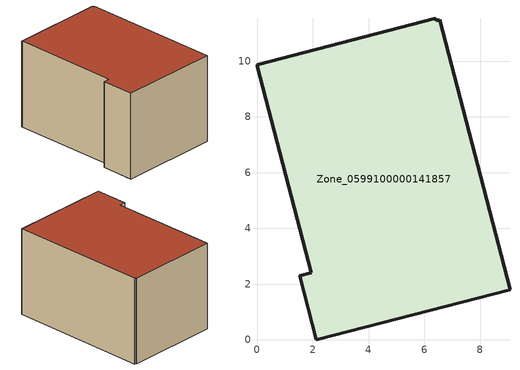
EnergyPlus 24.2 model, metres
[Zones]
Zone_0599100000141857
 floor ground (C_G): 0,9.87 6.41,11.54 6.43,11.44 6.55,11.48 9.07,1.8 2.12,0 1.53,2.3 1.95,2.41 0.02,9.81 z3.22
 wall outside (C_F): 1.53,2.3 2.12,0 9.07,1.8 6.55,11.48 6.43,11.44 6.41,11.54 0,9.87 0.02,9.81 1.95,2.41 1.53,2.3 z3.22:9.48
 roof outside (C_R): 9.07,1.8 6.55,11.48 6.43,11.44 6.41,11.54 0,9.87 0.02,9.81 1.95,2.41 1.53,2.3 2.12,0 z9.48
[BUILDING]
Pand.0599100000141857: North Axis=0; Terrain=City; Loads Convergence Tolerance Value=0.04; Temperature Convergence Tolerance Value=0.4; Solar Distribution=FullExterior; Maximum Number of Warmup Days=25; Minimum Number of Warmup Days=1
[Site:Location]
Rotterdam.The.Hague.AP_ZH_NLD Design_Conditions: Latitude=51.96; Longitude=4.45; Time Zone=1; Elevation=-4.5
[SITE:GROUNDTEMPERATURE:BUILDINGSURFACE]
18, 18, 18, 18, 18, 18, 18, 18, 18, 18, 18, 18
[MATERIAL] Thermal Absorptance=0.9; Solar Absorptance=0.7; Visible Absorptance=0.7
Name | Roughness | Thickness | Conductivity | Density | Specific Heat
G.TC.1946-1964 | MediumSmooth | 0.15 | 1 | 540 | 1210
F.TC.1946-1964 | Rough | 0.3 | 0.857143 | 1920 | 840
R.TC.1946-1964 | MediumRough | 0.2 | 0.235294 | 1500 | 1000
[CONSTRUCTION]
C_G: G.TC.1946-1964
C_F: F.TC.1946-1964
C_R: R.TC.1946-1964
[ZONE]
Zone_0599100000141857: Type=1; Multiplier=1; Ceiling Height=Autocalculate; Volume=Autocalculate; Floor Area=autocalculate; Part of Total Floor Area=Yes
[ZONEINFILTRATION:DESIGNFLOWRATE]
Infil_Zone_0599100000141857: Zone or ZoneList or Space or SpaceList=Zone_0599100000141857; Schedule=AlwaysOn; Design Flow Rate Calculation Method=Flow/Area; Flow Rate per Floor Area=0.003; Constant Term Coefficient=1; Temperature Term Coefficient=0; Velocity Term Coefficient=0; Velocity Squared Term Coefficient=0
[HVACTEMPLATE:ZONE:IDEALLOADSAIRSYSTEM]
Zone_0599100000141857: Maximum Heating Supply Air Temperature=50; Minimum Cooling Supply Air Temperature=13; Maximum Heating Supply Air Humidity Ratio=0.0156; Minimum Cooling Supply Air Humidity Ratio=0.0077; Heating Limit=NoLimit; Cooling Limit=NoLimit; Dehumidification Control Type=ConstantSensibleHeatRatio; Cooling Sensible Heat Ratio=0.7; Dehumidification Setpoint=60; Humidification Control Type=None; Humidification Setpoint=30; Outdoor Air Method=None; Outdoor Air Flow Rate per Person=0.00944; Outdoor Air Flow Rate per Zone Floor Area=0; Outdoor Air Flow Rate per Zone=0; Demand Controlled Ventilation Type=None; Outdoor Air Economizer Type=NoEconomizer; Heat Recovery Type=None; Sensible Heat Recovery Effectiveness=0.7; Latent Heat Recovery Effectiveness=0.65
[ZONECONTROL:THERMOSTAT]
ThermostatControl_Zone_0599100000141857: Zone or ZoneList=Zone_0599100000141857; Control Type Schedule=DualSetpointControlType; Control 1=Thermostat_Zone_0599100000141857; Temperature Difference Between Cutout And Setpoint=0
[THERMOSTATSETPOINT:DUALSETPOINT]
Thermostat_Zone_0599100000141857: Heating Setpoint Temperature Schedule=HeatingSetpoint_Zone_0599100000141857; Cooling Setpoint Temperature Schedule=CoolingSetpoint_Zone_0599100000141857
[SCHEDULE:COMPACT]
HeatingSetpoint_Zone_0599100000141857: Through: 12/31, For: AllDays, Until: 24:00, 21
CoolingSetpoint_Zone_0599100000141857: Through: 12/31, For: AllDays, Until: 24:00, 24
DualSetpointControlType: Through: 12/31, For: AllDays, Until: 24:00, 4
AlwaysOn: Through: 12/31, For: AllDays, Until: 24:00, 1
